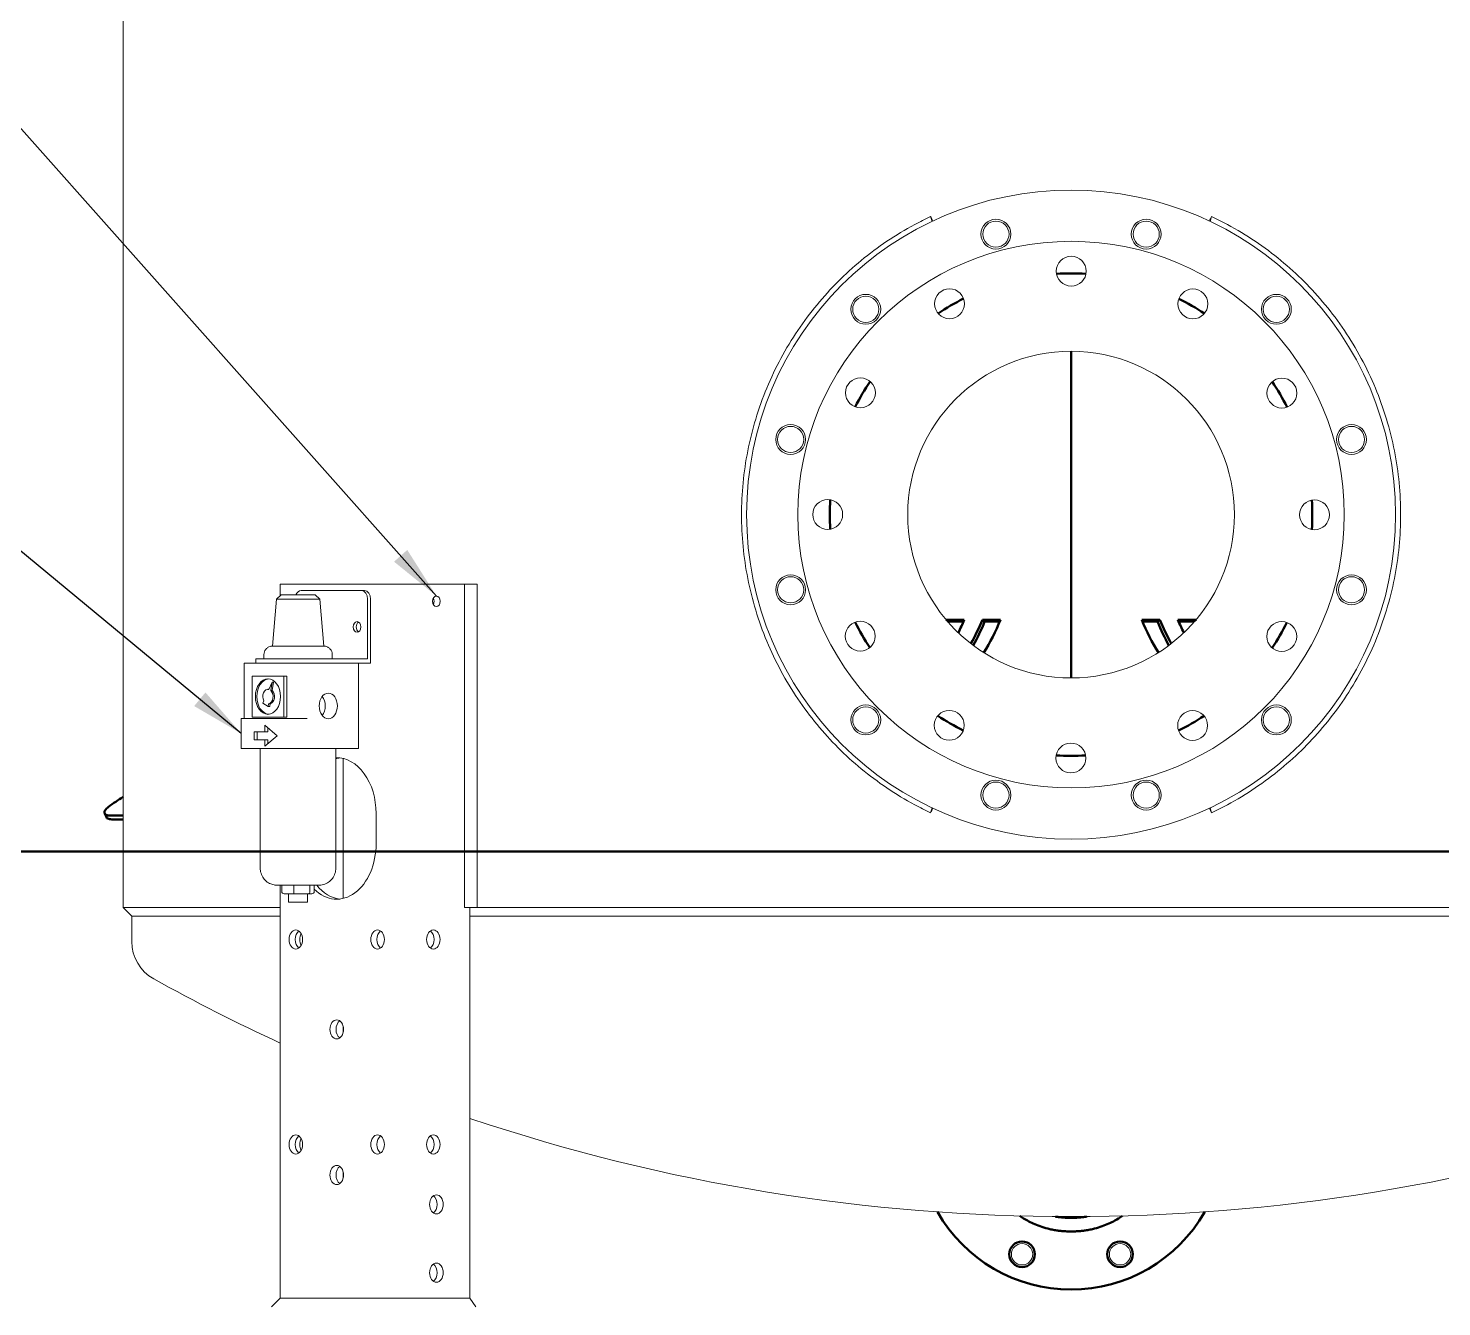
# Model space of a CAD drawing. Header units: inches. Extents: x 20 to 536, y 8 to 344.
# Drawn here: x 242.18 to 283.56, y 46.18 to 83.6 of the extents above; entities that cross this region are included whole.
import ezdxf

# ---------------------------------------------------------------- set-up
doc = ezdxf.new("R2010")
doc.units = ezdxf.units.IN
doc.header["$LTSCALE"] = 16
doc.header["$MEASUREMENT"] = 0
doc.linetypes.add('DOUBLE_DASH_CHAIN', pattern=[1.2403, 0.6614, -0.0827, 0.1654, -0.0827, 0.1654, -0.0827])
for name, color, linetype, lineweight in [('Section Line', 7, 'DOUBLE_DASH_CHAIN', 50), ('Symbol (ANSI)', 7, 'Continuous', 25), ('Visible (ANSI)', 7, 'Continuous', 50)]:
    doc.layers.add(name, color=color, linetype=linetype, lineweight=lineweight)
doc.styles.add('Standard D-E', font='arial.ttf')
doc.dimstyles.new('in [mm] D-E NeptuneBenson$7', dxfattribs={"dimscale": 16, "dimtxt": 0.15, "dimasz": 0.098425, "dimexe": 0.125, "dimexo": 0.063, "dimgap": 0.031496, "dimtad": 0, "dimtih": 1, "dimtoh": 1, "dimdec": 4, "dimrnd": 1e-08, "dimzin": 3, "dimdsep": 46, "dimlunit": 5, "dimtxsty": 'Standard D-E', "dimcen": 0.09, "dimdle": 0.393701, "dimclrd": 256, "dimclre": 256, "dimclrt": 256, "dimadec": 1, "dimazin": 1, "dimtfac": 1, "dimtofl": 0, "dimtmove": 0, "dimatfit": 3, "dimfxl": 1, "dimfrac": 1, "dimtolj": 1, "dimtzin": 4, "dimlwd": -1, "dimlwe": -1, "dimarcsym": 0})

# ---------------------------------------------------------------- blocks, each defined once
blk = doc.blocks.new('2dTransSection0')
at = {"layer": 'Section Line', "linetype": 'DOUBLE_DASH_CHAIN', "ltscale": 0.516092}
blk.add_line((15.0543, 3.7188), (19.2162, 3.7188), dxfattribs=at)
at = {"layer": 'Section Line', "linetype": 'Continuous'}
blk.add_line((15.0543, 3.7188), (15.3755, 3.7188), dxfattribs=at)

msp = doc.modelspace()

# ---------------------------------------------------------------- linework, layer by layer
at = {"layer": 'Visible (ANSI)', "linetype": 'Continuous', "lineweight": 18}
for p, q in [((244.96062, 57.86565), (244.96062, 126.11565)), ((268.60035, 78.0934), (268.64484, 77.9507)), ((276.82494, 78.0934), (276.78045, 77.9507)), ((249.55415, 67.32815), (249.75625, 67.32815)), ((249.55415, 67.32815), (249.55415, 66.98934)), ((249.75625, 67.32815), (252.66953, 67.32815)), ((250.2604, 67.14201), (250.17201, 67.14201)), ((251.93988, 67.14054), (250.17211, 67.14201)), ((252.02827, 67.14054), (250.2605, 67.14201)), ((252.66953, 67.32815), (253.64533, 67.32815)), ((253.64533, 67.32815), (254.95335, 67.32815)), ((255.32426, 67.32815), (254.95335, 67.32815)), ((254.95335, 57.86565), (254.95335, 67.32815)), ((255.32426, 57.86565), (255.32426, 67.32815)), ((249.44824, 66.89197), (249.33305, 65.51659)), ((249.58367, 67.01649), (249.44824, 66.89197)), ((250.58367, 67.01607), (250.719, 66.89145)), ((250.719, 66.89145), (250.83305, 65.51597)), ((252.11655, 66.8904), (252.11582, 65.1404)), ((252.20416, 65.0154), (252.20494, 66.8904)), ((248.50634, 63.39678), (248.50702, 65.01697)), ((248.58024, 65.01701), (248.84801, 65.01701)), ((248.58024, 65.01687), (249.28735, 65.01628)), ((248.84806, 65.1419), (248.84801, 65.0169)), ((249.08289, 65.14169), (249.08294, 65.26669)), ((249.28735, 65.01628), (249.99445, 65.01569)), ((250.64559, 65.01554), (250.34801, 65.01554)), ((251.08289, 65.14086), (251.08294, 65.26586)), ((252.11582, 65.1404), (251.08289, 65.14126)), ((251.40867, 65.0154), (252.20416, 65.0154)), ((252.11582, 65.1404), (251.40872, 65.1404)), ((251.85061, 65.0154), (251.84957, 62.51554)), ((248.73455, 64.64047), (248.73405, 63.43867)), ((248.73455, 64.64047), (248.82294, 64.64047)), ((249.66305, 64.6397), (248.73455, 64.64047)), ((249.75144, 64.6397), (248.82294, 64.64047)), ((249.66255, 63.4379), (249.66305, 64.6397)), ((249.66305, 64.6397), (249.75144, 64.6397)), ((249.75094, 63.4379), (249.75144, 64.6397)), ((249.22948, 64.25191), (249.19855, 64.25191)), ((249.22769, 64.24788), (249.32188, 64.45956)), ((249.32188, 64.45956), (249.28244, 64.21575)), ((249.32663, 64.21575), (249.28244, 64.21575)), ((249.36608, 64.45956), (249.32188, 64.45956)), ((249.36608, 64.45956), (249.32663, 64.21575)), ((249.04872, 63.84567), (249.07812, 63.91174)), ((249.2075, 63.7525), (249.04872, 63.84567)), ((249.21981, 63.8286), (249.2075, 63.7525)), ((249.25169, 63.7525), (249.2075, 63.7525)), ((249.264, 63.8286), (249.21981, 63.8286)), ((249.264, 63.8286), (249.25169, 63.7525)), ((248.41795, 63.39678), (248.41759, 62.51697)), ((248.49118, 63.39682), (248.50634, 63.39682)), ((249.90539, 63.3955), (248.49118, 63.39667)), ((248.57956, 63.39667), (249.99378, 63.3955)), ((248.73405, 63.43867), (249.66255, 63.4379)), ((249.66255, 63.4379), (249.75094, 63.4379)), ((250.34733, 63.39535), (250.25894, 63.39535)), ((248.79316, 62.77203), (248.79326, 63.0112)), ((248.79326, 63.0112), (249.10911, 63.01094)), ((248.88165, 63.01113), (248.88155, 62.77203)), ((249.10911, 63.01094), (249.10919, 63.19875)), ((249.10911, 63.01094), (249.1975, 63.01094)), ((249.10919, 63.19875), (249.46798, 62.89105)), ((249.19754, 63.12297), (249.1975, 63.01094)), ((248.49081, 62.51687), (249.90502, 62.51569)), ((249.10901, 62.77177), (248.79316, 62.77203)), ((248.79316, 62.77203), (248.88155, 62.77203)), ((248.88155, 62.77203), (249.1974, 62.77177)), ((248.97402, 62.51647), (248.97257, 59.01674)), ((249.46798, 62.89105), (249.10893, 62.58396)), ((249.10893, 62.58396), (249.10901, 62.77177)), ((249.10901, 62.77177), (249.1974, 62.77177)), ((249.1974, 62.77177), (249.19735, 62.65959)), ((250.25858, 62.51554), (251.84957, 62.51554)), ((251.18958, 62.51554), (251.18812, 59.01582)), ((251.40102, 62.22629), (251.40102, 58.13001)), ((252.36547, 60.61815), (252.36547, 59.73815)), ((268.60035, 60.63791), (268.64484, 60.78061)), ((276.82494, 60.63791), (276.78045, 60.78061)), ((249.55415, 58.51637), (249.55415, 46.42815)), ((249.60498, 58.51632), (249.6049, 58.32892)), ((249.95282, 58.51609), (249.95274, 58.32864)), ((250.42798, 58.51593), (250.4279, 58.32849)), ((250.5553, 58.51592), (250.55522, 58.32864)), ((249.67454, 58.2664), (249.97138, 58.26616)), ((249.79878, 58.2663), (249.79868, 58.0164)), ((249.97138, 58.26616), (250.37687, 58.26603)), ((250.36128, 58.26604), (250.36118, 58.01616)), ((250.37693, 58.26603), (250.4856, 58.26616)), ((244.96062, 57.86565), (249.55415, 57.86565)), ((245.21265, 57.61565), (244.96265, 57.86565)), ((245.21265, 57.61565), (245.21265, 56.86539)), ((249.55415, 57.61565), (245.21265, 57.61565)), ((255.32426, 57.86565), (254.95335, 57.86565)), ((255.11333, 57.86565), (255.11333, 46.42815)), ((290.31196, 57.61565), (255.11333, 57.61565)), ((255.32426, 57.86565), (290.10103, 57.86565)), ((251.40102, 54.38439), (251.40102, 54.20991)), ((251.40102, 50.12139), (251.40102, 49.94691)), ((249.55415, 46.42815), (249.30415, 46.17815)), ((249.55415, 46.42815), (249.75625, 46.42815)), ((252.66953, 46.42815), (249.75625, 46.42815)), ((252.66953, 46.42815), (253.64533, 46.42815)), ((255.11333, 46.42815), (253.64533, 46.42815)), ((255.11333, 46.42815), (255.29011, 46.17815))]:
    msp.add_line(p, q, dxfattribs=at)
at = {"layer": 'Visible (ANSI)'}
for p, q in [((272.71265, 74.14665), (272.71265, 64.58465)), ((272.71265, 64.58465), (272.71265, 74.14665)), ((269.05406, 66.29052), (269.58439, 66.29052)), ((269.05406, 66.29052), (269.12081, 66.23602)), ((269.56187, 66.23602), (269.12081, 66.23602)), ((270.11472, 66.29052), (270.64505, 66.29052)), ((270.11472, 66.29052), (270.18147, 66.23602)), ((270.62253, 66.23602), (270.18147, 66.23602)), ((274.78024, 66.29052), (275.31057, 66.29052)), ((275.24382, 66.23602), (274.80276, 66.23602)), ((275.31057, 66.29052), (275.24382, 66.23602)), ((275.8409, 66.29052), (276.37123, 66.29052)), ((276.30448, 66.23602), (275.86342, 66.23602)), ((276.37123, 66.29052), (276.30448, 66.23602)), ((244.46861, 60.50777), (244.4195, 60.61769)), ((244.96062, 60.55537), (244.57676, 60.55537)), ((244.62586, 60.44547), (244.96062, 60.44547))]:
    msp.add_line(p, q, dxfattribs=at)
at = {"layer": 'Visible (ANSI)', "linetype": 'Continuous', "lineweight": 18}
for centre, radius in [((272.71265, 69.36565), 9.5), ((270.51268, 77.57602), 0.4375), ((270.51268, 77.57602), 0.38281), ((274.91261, 77.57602), 0.4375), ((274.91261, 77.57602), 0.38281), ((272.71265, 69.36565), 8), ((272.71763, 76.49065), 0.4375), ((266.70224, 75.37606), 0.4375), ((266.70224, 75.37606), 0.38281), ((269.15446, 75.53857), 0.4375), ((276.27946, 75.53359), 0.4375), ((278.72305, 75.37606), 0.4375), ((278.72305, 75.37606), 0.38281), ((272.71265, 69.36565), 4.781), ((266.54471, 72.93247), 0.4375), ((278.88557, 72.92384), 0.4375), ((264.50228, 71.56562), 0.4375), ((264.50228, 71.56562), 0.38281), ((280.92302, 71.56562), 0.4375), ((280.92302, 71.56562), 0.38281), ((265.58765, 69.37064), 0.4375), ((279.83764, 69.36067), 0.4375), ((264.50228, 67.16569), 0.4375), ((264.50228, 67.16569), 0.38281), ((280.92302, 67.16569), 0.4375), ((280.92302, 67.16569), 0.38281), ((266.53972, 65.80747), 0.4375), ((278.88058, 65.79884), 0.4375), ((266.70224, 63.35525), 0.4375), ((266.70224, 63.35525), 0.38281), ((278.72305, 63.35525), 0.4375), ((278.72305, 63.35525), 0.38281), ((269.14583, 63.19772), 0.4375), ((276.27083, 63.19273), 0.4375), ((272.70766, 62.24066), 0.4375), ((270.51268, 61.15528), 0.4375), ((270.51268, 61.15528), 0.38281), ((274.91261, 61.15528), 0.4375), ((274.91261, 61.15528), 0.38281), ((271.27758, 47.71361), 0.3125), ((274.14771, 47.71361), 0.3125)]:
    msp.add_circle(centre, radius, dxfattribs=at)
at = {"layer": 'Visible (ANSI)'}
for centre in [(271.27758, 47.71361), (274.14771, 47.71361)]:
    msp.add_circle(centre, 0.375, dxfattribs=at)
for centre, radius, start, end in [((272.71265, 69.36565), 7.062, 86.462397, 93.457461), ((272.71265, 69.36565), 7.062, 116.462397, 123.457461), ((272.71265, 69.36565), 7.062, 56.462397, 63.457461), ((272.71265, 69.36565), 7.062, 146.462397, 153.457461), ((272.71265, 69.36565), 7.062, 26.462397, 33.457461), ((272.71265, 69.36565), 7.062, 176.462397, 183.457461), ((272.71265, 69.36565), 7.062, 356.462397, 3.457461), ((272.71265, 69.36565), 7.062, 206.462397, 213.457461), ((272.71265, 69.36565), 7.062, 326.462397, 333.457461), ((272.71265, 69.36565), 7.062, 236.462397, 243.457461), ((272.71265, 69.36565), 7.062, 296.462397, 303.457461), ((272.71265, 69.36565), 7.062, 266.462397, 273.457461), ((272.71265, 51.17815), 4.5, 209.61818, 330.38182)]:
    msp.add_arc(centre, radius, start, end, dxfattribs=at)
at = {"layer": 'Visible (ANSI)', "linetype": 'Continuous', "lineweight": 18}
for centre, radius, start, end in [((246.46065, 56.86539), 1.248, 180, 240.948825), ((272.71265, 104.12565), 55.31, 240.948825, 245.247232), ((272.71265, 104.12565), 55.31, 251.446254, 288.553746)]:
    msp.add_arc(centre, radius, start, end, dxfattribs=at)
for centre, major_axis, ratio, start_param, end_param in [((272.71265, 77.95897), (-27.55075, 59.49735), 0.05607451, 1.54257779, 1.54483638), ((272.71265, 77.95897), (-27.55075, -59.49735), 0.05607451, 1.59675627, 1.59901487), ((250.17201, 66.89201), (0, 0.25), 0.70710678, 6.28259707, 7.33270034), ((251.93978, 66.89054), (0, 0.25), 0.70710678, 4.71180075, 6.28259707), ((252.02816, 66.89054), (0, 0.25), 0.70710678, 4.71180075, 6.28259707), ((250.08362, 66.89171), (-0.63538, 0.00026), 0.00041595, 6.28273326, 9.42523001), ((253.95438, 66.82815), (0, 0.155), 0.70710678, 4.07971898, 5.34505898), ((251.89524, 66.07815), (0, -0.15625), 0.70710678, 3.5531095, 5.87166846), ((251.89524, 66.07815), (0, 0.155), 0.70710678, 0.40409356, 2.7374991), ((250.08305, 65.51628), (0.75, -0.00031), 0.00041595, 3.14155799, 6.28321997), ((248.75702, 65.01687), (-0.25, 0.0001), 0.00041595, 5.49778723, 7.06858356), ((250.34806, 65.14128), (-1.5, 0.00062), 0.00041595, 5.71605063, 8.63938048), ((250.34801, 65.01628), (-1.5, 0.00062), 0.00041595, 0, 0.78539824), ((250.08289, 65.14128), (1, -0.00042), 0.00041595, 3.14159265, 6.2831853), ((250.34801, 65.01628), (1.5, -0.00062), 0.00041595, 3.92699031, 4.91210137), ((250.17123, 65.01569), (-0.25, 0.0001), 0.00041595, 0.78539885, 2.35619517), ((250.34801, 65.01628), (1.5, -0.00062), 0.00041595, 4.91210169, 5.49778723), ((249.24274, 64.03919), (0, 0.52038), 0.70710678, 0.06008809, 3.08150456), ((249.19855, 64.03919), (0, 0.21272), 0.70710678, 6.08823549, 8.49639514), ((249.19855, 64.03919), (0, -0.21272), 0.70710678, 0.14180818, 2.54996784), ((249.24274, 64.03919), (0, -0.21272), 0.70710678, 0.14180818, 2.54996784), ((250.61265, 63.76584), (0.00031, 0.375), 0.70710666, 3.87132062, 5.55345734), ((248.66795, 63.39667), (-0.25, 0.0001), 0.00041595, 5.49778723, 7.06858356), ((248.75634, 63.39667), (-0.25, 0.0001), 0.00041595, 0, 0.78539825), ((250.08217, 63.3955), (-0.25, 0.0001), 0.00041595, 0.78539885, 2.35619517), ((250.17055, 63.3955), (-0.25, 0.0001), 0.00041595, 0.78539885, 2.35619517), ((248.66759, 62.51687), (-0.25, 0.0001), 0.00041595, 0.00000009, 0.78539832), ((250.0818, 62.51569), (0.25, -0.0001), 0.00041595, 3.9269903, 5.49778663), ((251.38966, 60.61815), (0, 1.63), 0.70710678, 0.07676248, 0.17458754), ((251.21289, 60.61815), (0, 1.63), 0.70710678, 4.71238898, 6.30350562), ((272.71265, 60.77234), (-27.55075, -59.49735), 0.05607451, 4.73834893, 4.74060752), ((272.71265, 60.77234), (-27.55075, 59.49735), 0.05607451, 4.68417044, 4.68642903), ((251.21289, 59.73815), (0, -1.63), 0.70710678, 5.67597848, 7.85398163), ((251.38966, 59.73815), (0, -1.63), 0.70710678, 5.56018366, 6.20642283), ((249.67461, 58.3289), (0.06971, 0.00001), 0.89657536, 3.14108323, 4.71129132), ((250.07993, 58.01628), (-0.28125, 0.00012), 0.00041595, 0.00000003, 3.14159268), ((249.97142, 58.32866), (-0.00004, -0.0625), 0.29885835, 4.71289841, 6.28326412), ((250.37687, 58.32853), (0.00003, -0.0625), 0.81649644, 6.28259707, 7.85296278), ((250.48551, 58.32866), (-0.06971, -0.00001), 0.89657536, 1.57189399, 3.14108323), ((250.19324, 56.92815), (0, -0.28), 0.70710678, 3.60436277, 5.82041519), ((252.58609, 56.92815), (0, -0.28), 0.70710678, 3.60436277, 5.82041519), ((253.86454, 56.92815), (0, 0.28), 0.70710678, 3.60436277, 5.82041519), ((250.329, 56.92815), (0, 0.28), 0.70710678, 0.90964484, 2.23194781), ((251.38966, 54.29715), (0, -0.28), 0.70710678, 3.60436277, 5.82041519), ((250.19324, 50.92815), (0, -0.28), 0.70710678, 3.60436277, 5.82041519), ((250.329, 50.92815), (0, 0.28), 0.70710678, 0.90964484, 2.23194781), ((252.58609, 50.92815), (0, -0.28), 0.70710678, 3.60436277, 5.82041519), ((253.86454, 50.92815), (0, 0.28), 0.70710678, 3.60436277, 5.82041519), ((251.38966, 50.03415), (0, -0.28), 0.70710678, 3.60436277, 5.82041519), ((253.95438, 49.17415), (0, 0.28), 0.70710678, 3.60436277, 5.82041519), ((253.95438, 47.17415), (0, 0.28), 0.70710678, 3.60436277, 5.82041519)]:
    msp.add_ellipse(centre, major_axis=major_axis, ratio=ratio, start_param=start_param, end_param=end_param, dxfattribs=at)
for centre, major_axis, ratio in [((250.08367, 67.01628), (-0.5, 0.00021), 0.00041595), ((254.13116, 66.82815), (0, -0.155), 0.70710678), ((251.80686, 66.07815), (0, -0.15625), 0.70710678), ((249.19855, 64.03919), (0, 0.52038), 0.70710678), ((250.9662, 63.76554), (0.00031, 0.375), 0.70710666), ((250.01646, 56.92815), (0, -0.28), 0.70710678), ((252.40931, 56.92815), (0, -0.28), 0.70710678), ((254.04131, 56.92815), (0, 0.28), 0.70710678), ((251.21289, 54.29715), (0, -0.28), 0.70710678), ((250.01646, 50.92815), (0, -0.28), 0.70710678), ((252.40931, 50.92815), (0, -0.28), 0.70710678), ((254.04131, 50.92815), (0, 0.28), 0.70710678), ((251.21289, 50.03415), (0, -0.28), 0.70710678), ((254.13116, 49.17415), (0, -0.28), 0.70710678), ((254.13116, 47.17415), (0, -0.28), 0.70710678)]:
    msp.add_ellipse(centre, major_axis=major_axis, ratio=ratio, dxfattribs=at)
at = {"layer": 'Visible (ANSI)'}
for centre, major_axis, start_param, end_param in [((265.28802, 69.36565), (0, 6.15), 4.18843093, 4.18876516), ((265.28802, 69.36565), (0, -6.259), 1.04392831, 1.04717251), ((265.81835, 69.36565), (0, -6.15), 0.97322127, 1.04717251), ((266.34868, 69.36565), (0, 6.15), 4.05116862, 4.18876516), ((266.34868, 69.36565), (0, -6.259), 0.9125119, 1.04717251), ((266.87901, 69.36565), (0, -6.15), 0.85390697, 1.04717251), ((278.54628, 69.36565), (0, 6.15), 2.09442014, 2.28768568), ((279.07661, 69.36565), (0, 6.259), 2.09442014, 2.22908076), ((279.07661, 69.36565), (0, -6.15), 5.2360128, 5.37360934), ((279.60694, 69.36565), (0, 6.15), 2.09442014, 2.16837139), ((280.13727, 69.36565), (0, 6.259), 2.09442014, 2.09766434), ((280.13727, 69.36565), (0, -6.15), 5.2360128, 5.23634703), ((247.00701, 54.32498), (0, 7.37), 0.40354164, 0.49564116)]:
    msp.add_ellipse(centre, major_axis=major_axis, ratio=0.70710678, start_param=start_param, end_param=end_param, dxfattribs=at)
at = {"layer": 'Visible (ANSI)', "linetype": 'Continuous', "lineweight": 18}
for points, knots in [([(268.60035, 78.0934), (268.44379, 78.01962), (268.2894, 77.94173), (267.85587, 77.70823), (267.58294, 77.5431), (267.05868, 77.18979), (266.80732, 77.0016), (266.32954, 76.60696), (266.10313, 76.40051), (265.67767, 75.97506), (265.47116, 75.74855), (265.07646, 75.27066), (264.88827, 75.01929), (264.53502, 74.49505), (264.36993, 74.22217), (264.0666, 73.65897), (263.92835, 73.36865), (263.68146, 72.77525), (263.57269, 72.4719), (263.38632, 71.85709), (263.30873, 71.54564), (263.18536, 70.92028), (263.13958, 70.60634), (263.07921, 69.98188), (263.06462, 69.67138), (263.06462, 69.36565)], [122.17649822, 122.17649822, 122.17649822, 122.17649822, 123.43173179, 123.43173179, 125.7600477, 125.7600477, 128.08836361, 128.08836361, 130.41667953, 130.41667953, 132.74628662, 132.74628662, 135.07589372, 135.07589372, 137.40550081, 137.40550081, 139.73510791, 139.73510791, 142.064715, 142.064715, 144.3943221, 144.3943221, 146.72392919, 146.72392919, 149.05353629, 149.05353629, 149.05353629, 149.05353629]), ([(276.82494, 60.63791), (276.9815, 60.71169), (277.13589, 60.78958), (277.56942, 61.02308), (277.84235, 61.18821), (278.36661, 61.54152), (278.61797, 61.72971), (279.09575, 62.12435), (279.32217, 62.3308), (279.74762, 62.75625), (279.95413, 62.98276), (280.34883, 63.46065), (280.53702, 63.71202), (280.89028, 64.23625), (281.05537, 64.50913), (281.3587, 65.07234), (281.49694, 65.36266), (281.74383, 65.95605), (281.85261, 66.25941), (282.03897, 66.87421), (282.11656, 67.18567), (282.23993, 67.81103), (282.28571, 68.12497), (282.34608, 68.74942), (282.36067, 69.05993), (282.36067, 69.67138), (282.34608, 69.98188), (282.28571, 70.60634), (282.23993, 70.92028), (282.11656, 71.54564), (282.03897, 71.85709), (281.85261, 72.4719), (281.74383, 72.77525), (281.49694, 73.36865), (281.3587, 73.65897), (281.05537, 74.22217), (280.89028, 74.49505), (280.53702, 75.01929), (280.34883, 75.27066), (279.95413, 75.74855), (279.74762, 75.97506), (279.32217, 76.40051), (279.09575, 76.60696), (278.61797, 77.0016), (278.36661, 77.18979), (277.84235, 77.5431), (277.56942, 77.70823), (277.13589, 77.94173), (276.9815, 78.01962), (276.82494, 78.0934)], [47.64973008, 47.64973008, 47.64973008, 47.64973008, 48.90496364, 48.90496364, 51.23327956, 51.23327956, 53.56159547, 53.56159547, 55.88991139, 55.88991139, 58.21951848, 58.21951848, 60.54912558, 60.54912558, 62.87873267, 62.87873267, 65.20833976, 65.20833976, 67.53794686, 67.53794686, 69.86755395, 69.86755395, 72.19716105, 72.19716105, 74.52676814, 74.52676814, 76.85637524, 76.85637524, 79.18598233, 79.18598233, 81.51558943, 81.51558943, 83.84519652, 83.84519652, 86.17480362, 86.17480362, 88.50441071, 88.50441071, 90.8340178, 90.8340178, 93.1636249, 93.1636249, 95.49194081, 95.49194081, 97.82025673, 97.82025673, 100.14857264, 100.14857264, 101.40380621, 101.40380621, 101.40380621, 101.40380621]), ([(263.06462, 69.36565), (263.06462, 69.05993), (263.07921, 68.74942), (263.13958, 68.12497), (263.18536, 67.81103), (263.30873, 67.18567), (263.38632, 66.87421), (263.57269, 66.25941), (263.68146, 65.95605), (263.92835, 65.36266), (264.0666, 65.07234), (264.36993, 64.50913), (264.53502, 64.23625), (264.88827, 63.71202), (265.07646, 63.46065), (265.47116, 62.98276), (265.67767, 62.75625), (266.10313, 62.3308), (266.32954, 62.12435), (266.80732, 61.72971), (267.05868, 61.54152), (267.58294, 61.18821), (267.85587, 61.02308), (268.2894, 60.78958), (268.44379, 60.71169), (268.60035, 60.63791)], [149.05353629, 149.05353629, 149.05353629, 149.05353629, 151.38314338, 151.38314338, 153.71275047, 153.71275047, 156.04235757, 156.04235757, 158.37196466, 158.37196466, 160.70157176, 160.70157176, 163.03117885, 163.03117885, 165.36078595, 165.36078595, 167.69039304, 167.69039304, 170.01870896, 170.01870896, 172.34702487, 172.34702487, 174.67534078, 174.67534078, 175.93057435, 175.93057435, 175.93057435, 175.93057435]), ([(249.08294, 65.26669), (249.08296, 65.29372), (249.08746, 65.32109), (249.10463, 65.37183), (249.11734, 65.39589), (249.14929, 65.43828), (249.16894, 65.45714), (249.21263, 65.48734), (249.23721, 65.49905), (249.27529, 65.51021), (249.28824, 65.51291), (249.30696, 65.51531), (249.31287, 65.51584), (249.31975, 65.51625), (249.32115, 65.51632), (249.3232, 65.5164), (249.32394, 65.51643), (249.32556, 65.51649), (249.32635, 65.51651), (249.32769, 65.51654), (249.32822, 65.51655), (249.32942, 65.51657), (249.32992, 65.51658), (249.33141, 65.5166), (249.33203, 65.5166), (249.33281, 65.5166), (249.33293, 65.51661), (249.33305, 65.51661)], [0, 0, 0, 0, 0.20592556, 0.20592556, 0.40813112, 0.40813112, 0.6104701, 0.6104701, 0.81280181, 0.81280181, 0.91286225, 0.91286225, 0.95707239, 0.95707239, 0.96865973, 0.96865973, 0.97595733, 0.97595733, 0.9866807, 0.9866807, 0.99854392, 0.99854392, 1.01923707, 1.01923707, 1.07109086, 1.07109086, 1.08032733, 1.08032733, 1.08032733, 1.08032733]), ([(250.83298, 65.51598), (250.83356, 65.51598), (250.83417, 65.51597), (250.83555, 65.51596), (250.83619, 65.51596), (250.83877, 65.5159), (250.83957, 65.51588), (250.84123, 65.51583), (250.84189, 65.51581), (250.84368, 65.51574), (250.8449, 65.51569), (250.84764, 65.51554), (250.84919, 65.51544), (250.85352, 65.51514), (250.85635, 65.51489), (250.86584, 65.51388), (250.87253, 65.51291), (250.89659, 65.50838), (250.91379, 65.5032), (250.95437, 65.48607), (250.97725, 65.4718), (251.01712, 65.4371), (251.03455, 65.41617), (251.0616, 65.37047), (251.07156, 65.34513), (251.08102, 65.30172), (251.08295, 65.28374), (251.08294, 65.26586)], [6.79627219, 6.79627219, 6.79627219, 6.79627219, 6.8409905, 6.8409905, 6.8837644, 6.8837644, 6.89724016, 6.89724016, 6.9044668, 6.9044668, 6.91505969, 6.91505969, 6.92736096, 6.92736096, 6.94912319, 6.94912319, 7.00053105, 7.00053105, 7.13580975, 7.13580975, 7.33623468, 7.33623468, 7.53858869, 7.53858869, 7.74092123, 7.74092123, 7.87713136, 7.87713136, 7.87713136, 7.87713136]), ([(251.18812, 59.01582), (251.1881, 58.96177), (251.17908, 58.90703), (251.14476, 58.80556), (251.11934, 58.75743), (251.05542, 58.67264), (251.01613, 58.63493), (250.92876, 58.57454), (250.87959, 58.5511), (250.8034, 58.52879), (250.7775, 58.52338), (250.7386, 58.51841), (250.72555, 58.51727), (250.71077, 58.51653), (250.70867, 58.51644), (250.70438, 58.51628), (250.70216, 58.51622), (250.69923, 58.51615), (250.69829, 58.51613), (250.69582, 58.51608), (250.69467, 58.51607), (250.69294, 58.51604), (250.69231, 58.51604), (250.69037, 58.51602), (250.68949, 58.51602), (250.68583, 58.516), (250.683, 58.51599), (250.66713, 58.51596), (250.646, 58.51595), (250.58479, 58.51593), (250.5429, 58.51592), (250.44654, 58.51592), (250.39133, 58.51593), (250.27365, 58.51596), (250.20972, 58.51598), (250.08124, 58.51603), (250.01508, 58.51605), (249.88878, 58.51612), (249.82707, 58.51615), (249.71575, 58.51623), (249.66474, 58.51627), (249.57964, 58.51634), (249.5445, 58.51638), (249.49409, 58.51645), (249.48017, 58.51647), (249.4702, 58.51653), (249.46941, 58.51652), (249.46501, 58.51659), (249.46397, 58.5166), (249.46175, 58.51665), (249.46078, 58.51667), (249.45757, 58.51675), (249.455, 58.51683), (249.44986, 58.51704), (249.44722, 58.51717), (249.43875, 58.51764), (249.43285, 58.51808), (249.40999, 58.52017), (249.39302, 58.52261), (249.33213, 58.53456), (249.28879, 58.54936), (249.20097, 58.59337), (249.15667, 58.62533), (249.08146, 58.70053), (249.04958, 58.74468), (249.00192, 58.83959), (248.98554, 58.89153), (248.97433, 58.96811), (248.97256, 58.99246), (248.97257, 59.01674)], [0, 0, 0, 0, 0.41185032, 0.41185032, 0.81626084, 0.81626084, 1.22093842, 1.22093842, 1.62560576, 1.62560576, 1.82593871, 1.82593871, 1.92456197, 1.92456197, 1.94097132, 1.94097132, 1.95932202, 1.95932202, 1.96955697, 1.96955697, 1.99023167, 1.99023167, 2.01060431, 2.01060431, 2.06310902, 2.06310902, 2.22046762, 2.22046762, 2.69768576, 2.69768576, 3.20633818, 3.20633818, 3.69937864, 3.69937864, 4.19186959, 4.19186959, 4.68414157, 4.68414157, 5.17637748, 5.17637748, 5.6686949, 5.6686949, 6.16134572, 6.16134572, 6.65527154, 6.65527154, 6.72890475, 6.72890475, 6.74575966, 6.74575966, 6.75599342, 6.75599342, 6.77671921, 6.77671921, 6.7971086, 6.7971086, 6.84221234, 6.84221234, 6.97237571, 6.97237571, 7.31508669, 7.31508669, 7.72090703, 7.72090703, 8.12552807, 8.12552807, 8.53019802, 8.53019802, 8.71524442, 8.71524442, 8.71524442, 8.71524442])]:
    msp.add_open_spline(points, degree=3, knots=knots, dxfattribs=at)
at = {"layer": 'Visible (ANSI)'}
for points, knots in [([(244.57676, 60.55537), (244.53237, 60.55537), (244.4925, 60.5621), (244.436, 60.58914), (244.41937, 60.6094), (244.41033, 60.65536), (244.41733, 60.6841), (244.45687, 60.74555), (244.48942, 60.77822), (244.52851, 60.8081)], [3.83284768, 3.83284768, 3.83284768, 3.83284768, 4.3112545, 4.3112545, 4.78966133, 4.78966133, 5.26851574, 5.26851574, 5.74737015, 5.74737015, 5.74737015, 5.74737015]), ([(244.46867, 60.5078), (244.47632, 60.49094), (244.49129, 60.47627), (244.54161, 60.4522), (244.58147, 60.44547), (244.62586, 60.44547)], [2.98100795, 2.98100795, 2.98100795, 2.98100795, 3.354649092, 3.354649092, 3.833056446, 3.833056446, 3.833056446, 3.833056446]), ([(272.71265, 48.38061), (272.69811, 48.38061), (272.68331, 48.38073), (272.65415, 48.38118), (272.63977, 48.38152), (272.59839, 48.38278), (272.57306, 48.38398), (272.52401, 48.38678), (272.49868, 48.38862), (272.45105, 48.39266), (272.42881, 48.39484), (272.36599, 48.40169), (272.32934, 48.40664), (272.24592, 48.41915), (272.19921, 48.42762), (272.11064, 48.44579), (272.06896, 48.45547), (271.94866, 48.48627), (271.8747, 48.50911), (271.66465, 48.58333), (271.54068, 48.64066), (271.35686, 48.74045), (271.28186, 48.78626), (271.20914, 48.83614)], [-97.85245148, -97.85245148, -97.85245148, -97.85245148, -97.75604825, -97.75604825, -97.65964502, -97.65964502, -97.46683856, -97.46683856, -97.21675666, -97.21675666, -96.96667475, -96.96667475, -96.46651094, -96.46651094, -95.63284618, -95.63284618, -94.79918142, -94.79918142, -93.13185191, -93.13185191, -89.79719287, -89.79719287, -87.39229726, -87.39229726, -87.39229726, -87.39229726]), ([(272.71265, 48.38061), (272.72718, 48.38061), (272.74198, 48.38073), (272.77114, 48.38118), (272.78552, 48.38152), (272.8269, 48.38278), (272.85223, 48.38398), (272.90128, 48.38678), (272.92661, 48.38862), (272.97424, 48.39266), (272.99649, 48.39484), (273.0593, 48.40169), (273.09595, 48.40664), (273.17937, 48.41915), (273.22608, 48.42762), (273.31465, 48.44579), (273.35633, 48.45547), (273.47664, 48.48627), (273.55059, 48.50911), (273.76064, 48.58333), (273.88462, 48.64066), (274.06843, 48.74045), (274.14343, 48.78626), (274.21615, 48.83614)], [-97.85245148, -97.85245148, -97.85245148, -97.85245148, -97.75604825, -97.75604825, -97.65964502, -97.65964502, -97.46683856, -97.46683856, -97.21675666, -97.21675666, -96.96667475, -96.96667475, -96.46651094, -96.46651094, -95.63284618, -95.63284618, -94.79918142, -94.79918142, -93.13185191, -93.13185191, -89.79719287, -89.79719287, -87.39229726, -87.39229726, -87.39229726, -87.39229726]), ([(272.71265, 48.77765), (272.69809, 48.77765), (272.68328, 48.77777), (272.65408, 48.77826), (272.6397, 48.77863), (272.59827, 48.77999), (272.57291, 48.78127), (272.5238, 48.78428), (272.49844, 48.78626), (272.45077, 48.79059), (272.4285, 48.79294), (272.36562, 48.80028), (272.32892, 48.80557), (272.28341, 48.81285), (272.26961, 48.81517), (272.25615, 48.81754)], [-97.85245148, -97.85245148, -97.85245148, -97.85245148, -97.75604825, -97.75604825, -97.65964502, -97.65964502, -97.46683856, -97.46683856, -97.21675666, -97.21675666, -96.96667475, -96.96667475, -96.46651094, -96.46651094, -96.2396968, -96.2396968, -96.2396968, -96.2396968]), ([(272.71265, 48.77765), (272.7272, 48.77765), (272.74201, 48.77777), (272.77121, 48.77826), (272.7856, 48.77863), (272.82702, 48.77999), (272.85238, 48.78127), (272.90149, 48.78428), (272.92685, 48.78626), (272.97452, 48.79059), (272.99679, 48.79294), (273.05967, 48.80028), (273.09637, 48.80557), (273.14188, 48.81285), (273.15568, 48.81517), (273.16914, 48.81754)], [-97.85245148, -97.85245148, -97.85245148, -97.85245148, -97.75604825, -97.75604825, -97.65964502, -97.65964502, -97.46683856, -97.46683856, -97.21675666, -97.21675666, -96.96667475, -96.96667475, -96.46651094, -96.46651094, -96.2396968, -96.2396968, -96.2396968, -96.2396968])]:
    msp.add_open_spline(points, degree=3, knots=knots, dxfattribs=at)

# ---------------------------------------------------------------- block references
at = {"layer": 'Section Line', "xscale": 16, "yscale": 16, "zscale": 16}
msp.add_blockref('2dTransSection0', (0, 0), dxfattribs=at)

# ---------------------------------------------------------------- leaders
at = {"layer": 'Symbol (ANSI)', "annotation_type": 0, "has_hookline": 1, "hookline_direction": 1}
for points, text_width in [([(254.13116, 66.98315), (237.39497, 85.8041), (235.82016, 85.8041)], 22.09604), ([(248.41777, 62.95688), (238.04781, 71.53211), (236.473, 71.53211)], 20.5588)]:
    msp.add_leader(points, dimstyle='in [mm] D-E NeptuneBenson$7', override={"dimtad": 0}, dxfattribs=dict(at, text_width=text_width))

doc.saveas('drawing.dxf')
